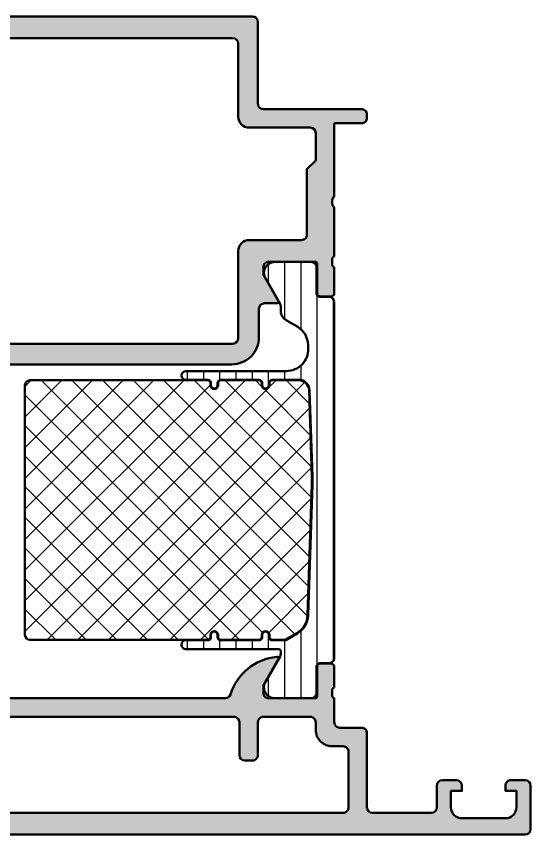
# Model space of a CAD drawing. Extents: x 0 to 79, y 0 to 75.
# Drawn here: x 31.9 to 79, y 0 to 75 of the extents above; entities that cross this region are included whole.
import ezdxf

# ---------------------------------------------------------------- set-up
doc = ezdxf.new("R2010")
doc.units = 0
for name, color, linetype, lineweight in [('0S-Alu contour', 7, 'Continuous', 50), ('0S-Alu hatch', 252, 'Continuous', 25), ('0S-Plastic contour', 254, 'Continuous', 50), ('0S-Plastic hatch', 253, 'Continuous', 25), ('0S-PT contour', 91, 'Continuous', 50), ('0S-PT hatch', 103, 'Continuous', 25)]:
    doc.layers.add(name, color=color, linetype=linetype, lineweight=lineweight)

# ---------------------------------------------------------------- blocks, each defined once
blk = doc.blocks.new('398560__BA4B0B78_2E15_4C58_9249_927E1CC4BC49_')
at = {"layer": '0S-Alu hatch'}
h = blk.add_hatch(color=256, dxfattribs=at)
edge = h.paths.add_edge_path()
edge.add_line((4.7e-15, 71.60000610351511), (1.099998474121553, 70.49999999999989))
edge.add_line((1.099998474121553, 70.49999999999989), (1.699996948242533, 70.49999999999977))
edge.add_line((1.699996948242533, 70.49999999999977), (1.699996948242305, 71.99999694824167))
edge.add_ellipse((2.700002467840626, 71.9999914286436), major_axis=(-1.000005519613553, 0), ratio=1, start_angle=270.00031624792325, end_angle=359.99968375205344, ccw=False)
edge.add_line((2.699996948242647, 72.99999694824191), (3.999992370595468, 72.99999694824191))
edge.add_ellipse((4.000007629507698, 72.00000482386785), major_axis=(-0.9999921244904781, 0), ratio=1, start_angle=179.9991257291162, end_angle=270.0008742781562, ccw=False)
edge.add_line((4.999999753881756, 71.99998956508256), (4.999992370605586, 66.00000008885044))
edge.add_ellipse((4.475044712006044, 65.5000076738197), major_axis=(-0.7249568672392998, 0), ratio=1, start_angle=136.3947622148758, end_angle=223.6052377851242, ccw=False)
edge.add_line((4.999992370605586, 65.00001525878895), (4.999992370605814, 55.20034669530563))
edge.add_ellipse((3.999998755333619, 55.20034031059763), major_axis=(-0.9999936152925767, 0), ratio=1, start_angle=90.00007131462507, end_angle=180.0003658188442, ccw=False)
edge.add_line((4.000000000000686, 54.20034669530583), (2.699996948232301, 54.20034669530583))
edge.add_ellipse((2.699989318790317, 55.20033906594058), major_axis=(-0.9999923706638618, 0), ratio=1, start_angle=-0.0008742696331864863, end_angle=90.0004371381608, ccw=False)
edge.add_line((1.699996948242874, 55.20035432470781), (1.699996948242533, 60.50001525878929))
edge.add_line((1.699996948242533, 60.50001525878929), (1.19999694823196, 60.50001525878906))
edge.add_arc((1.199974059185404, 59.50003814624523), 0.9999771128057853, 89.99868852421918, 180.0034971357495)
edge.add_line((0.1999969482423061, 59.49997711110901), (0.1999969482423058, 52.50034669530606))
edge.add_ellipse((0.1211605016994344, 52.23282610331303), major_axis=(-0.2788950563272972, 0), ratio=1, start_angle=178.8354106259157, end_angle=253.5801235805364, ccw=False)
edge.add_line((0.3999979482423487, 52.22715769531473), (0.3999979482423487, 51.77356369531446))
edge.add_ellipse((0.1211298525993549, 51.76790303583752), major_axis=(-0.2789255417369731, 0), ratio=1, start_angle=106.424594555319, end_angle=181.1628700728643, ccw=False)
edge.add_line((0.1999969482423057, 51.5003596953147), (0.1999969482421921, 49.62034869530587))
edge.add_arc((0.4999969482421751, 49.62034869530592), 0.2999999999999829, 180, 270.0000000000163)
edge.add_line((0.4999969482422603, 49.32034869530594), (1.479971267285127, 49.32034869530594))
edge.add_arc((1.47997126728517, 49.62034869530596), 0.3000000000000256, 269.9999999999919, 360)
edge.add_line((1.779971267285195, 49.62034869530596), (1.779971267285081, 52.38034669530591))
edge.add_ellipse((1.899963637890554, 52.38034669530591), major_axis=(-0.1199923706054726, 0), ratio=1, start_angle=269.99999999994543, end_angle=360, ccw=False)
edge.add_line((1.899963637890668, 52.50033906591139), (6.199989318847433, 52.50034669530586))
edge.add_ellipse((6.199999638958231, 52.00035701541654), major_axis=(-0.4999896799958245, 0), ratio=1, start_angle=179.9988173777202, end_angle=270.0011826219951, ccw=False)
edge.add_line((6.699989318847547, 52.00034669530595), (6.699989318848229, 51.30034974706316))
edge.add_line((6.699989318848229, 51.30034974706316), (5.311744689941751, 48.89582399022742))
edge.add_arc((5.438705732802641, 48.83914027023566), 0.139040103985972, 155.9408883990951, 266.6087467658069)
edge.add_line((5.430480957031595, 48.70034364354774), (6.599996331666948, 48.70034364354802))
edge.add_ellipse((6.599996331671683, 48.20034364354787), major_axis=(-0.5000000000001493, 0), ratio=1, start_angle=180, end_angle=270.0000000005427, ccw=False)
edge.add_line((7.099996331671836, 48.20034364354786), (7.099996332367827, 45.6000274658204))
edge.add_arc((9.599996332367901, 45.60002746582038), 2.500000000000071, 180, 269.9999999999984)
edge.add_line((9.59999633236783, 43.10002746582031), (51.59999313389302, 43.10002746582023))
edge.add_arc((51.59999313389314, 45.60002746581999), 2.499999999999758, 269.999999999997, 360)
edge.add_line((54.0999931338929, 45.60002746581999), (54.09999313319725, 48.20050386083309))
edge.add_ellipse((54.59987489272052, 48.20046189624719), major_axis=(-0.4998817612847124, 0), ratio=1, start_angle=269.98644743495043, end_angle=359.99519007522844, ccw=False)
edge.add_line((54.5999931331927, 48.70034364354779), (55.76951217651311, 48.70034364354811))
edge.add_arc((55.76127923141569, 48.83914523234847), 0.1390455408795322, 273.394492678741, 384.0558721558547)
edge.add_line((55.88824844360409, 48.89582399022774), (54.50000381469716, 51.30034974706294))
edge.add_line((54.50000381469716, 51.30034974706294), (54.50000381469761, 52.00034669531587))
edge.add_ellipse((54.99998092657229, 52.00036958383842), major_axis=(-0.4999771123985793, 0), ratio=1, start_angle=-90.00349721635018, end_angle=0.0026229516075773063, ccw=False)
edge.add_line((55.00001144414524, 52.50034669530563), (59.30002949704658, 52.50034669344879))
edge.add_ellipse((59.30001647502673, 52.38034130140876), major_axis=(-0.1200053927465503, 0), ratio=1, start_angle=180.002575280517, end_angle=269.9937827229015, ccw=False)
edge.add_line((59.42002186765206, 52.38034669530605), (59.42002186765206, 49.62034869530589))
edge.add_arc((59.72002186765211, 49.62034869530599), 0.300000000000054, 180, 270.0000000000244)
edge.add_line((59.72002186765224, 49.32034869530594), (60.69999618669488, 49.32034869530594))
edge.add_arc((60.69999618669488, 49.62034869530601), 0.3000000000000682, 270, 360)
edge.add_line((60.99999618669495, 49.62034869530601), (60.99999618669484, 51.99999899999989))
edge.add_ellipse((61.07886328233788, 52.26754234052278), major_axis=(-0.2789255417370672, 0), ratio=1, start_angle=-1.1628700728780927, end_angle=73.57540544466752, ccw=False)
edge.add_line((60.79999518669479, 52.2732029999998), (60.79999518669479, 52.72679699999994))
edge.add_ellipse((61.07883263129808, 52.73246540795895), major_axis=(-0.2788950543872781, 0), ratio=1, start_angle=-73.58012358049712, end_angle=1.1645893741113014, ccw=False)
edge.add_line((60.99999618530342, 52.99998599809104), (60.99999618530331, 57.50003515372532))
edge.add_ellipse((61.52494373582896, 58.00002746582028), major_axis=(-0.7249567179886995, 0), ratio=1, start_angle=-43.605237785096676, end_angle=43.6052377851488, ccw=False)
edge.add_line((60.99999618530286, 58.50001977791476), (60.99999618530274, 65.20002746582031))
edge.add_line((60.99999618530274, 65.20002746582031), (63.49998855590332, 65.20002746582031))
edge.add_arc((63.50001907628106, 65.69999695033692), 0.4999694854481546, 269.9965024088755, 360.0087431757383)
edge.add_line((63.99998855590809, 65.70007324428205), (63.99998855590809, 66.00000000000011))
edge.add_arc((63.50001907255535, 66.00003051944131), 0.4999694842842366, 359.9965025161795, 450.0069945411614)
edge.add_line((63.49995803739433, 66.50000000000003), (54.4999961853032, 66.49999999999974))
edge.add_ellipse((54.49999001016861, 66.99999382486538), major_axis=(-0.4999938249037733, 0), ratio=1, start_angle=-0.000707626428607, end_angle=90.00070762703882, ccw=False)
edge.add_line((53.99999618530297, 66.99999999999916), (53.99999618530285, 74.49999999999997))
edge.add_arc((53.49999344443546, 74.49999725913258), 0.5000027408748996, 0.0003140784807261, 89.9996859214156)
edge.add_line((53.49999618530319, 74.99999999999997), (7.1e-15, 75))
edge.add_line((4.6e-15, 75), (4.7e-15, 71.60000610351511))
edge = h.paths.add_edge_path()
edge.add_ellipse((7.199992370838065, 72.50000305175801), major_axis=(-0.500000000232433, 0), ratio=1, start_angle=269.9982514721137, end_angle=360, ccw=False)
edge.add_line((7.200007629622409, 73.00000305175763), (51.69999313354493, 73.00000305175763))
edge.add_ellipse((51.69998783306511, 72.4999977512777), major_axis=(-0.5000053005080218, 0), ratio=1, start_angle=180.0006073835969, end_angle=269.99939261619346, ccw=False)
edge.add_line((52.19999313354504, 72.50000305175763), (52.19999313354516, 65.80002746579831))
edge.add_arc((53.19997787478534, 65.80001220714747), 0.9999847413565991, 179.9991257303668, 270.0004371381891)
edge.add_line((53.19998550416961, 64.80002746582), (58.79999313354029, 64.80002746582034))
edge.add_ellipse((58.79995498599032, 64.29998931878934), major_axis=(-0.5000381484861123, 0), ratio=1, start_angle=180.0034967900412, end_angle=269.99562894626956, ccw=False)
edge.add_line((59.29999313354517, 64.30001983636738), (59.29999292450726, 61.80001968220796))
edge.add_line((59.29999292450726, 61.80001968220796), (58.49998856494449, 61.00001532264591))
edge.add_line((58.49998856494449, 61.00001532264591), (58.49998856488845, 55.00034669530808))
edge.add_ellipse((57.9999961921854, 55.00033906521508), major_axis=(-0.4999923727612675, 0), ratio=1, start_angle=89.9938800565688, end_angle=180.0008743575903, ccw=False)
edge.add_line((57.99994278641873, 54.50034669530603), (53.19999313354425, 54.50034669530572))
edge.add_arc((53.19998728625911, 53.50035254259132), 0.9999941527315028, 89.99966497328101, 180.0003350264793)
edge.add_line((52.1999931335447, 53.50034669530581), (52.19999313354549, 45.50002746582089))
edge.add_ellipse((51.69996261736406, 45.50005798200162), major_axis=(-0.5000305171126197, 0), ratio=1, start_angle=90.00349684281298, end_angle=179.9965033166905, ccw=False)
edge.add_line((51.69999313493679, 45.00002746582026), (9.50000000000012, 45.00002746582048))
edge.add_ellipse((9.500018361578483, 45.50003819936823), major_axis=(-0.5000107338848836, 0), ratio=1, start_angle=0.004726929340108654, end_angle=89.99789596327759, ccw=False)
edge.add_line((9.000007629395219, 45.49999694824217), (8.999985034644743, 53.20034669533161))
edge.add_arc((7.999987416753486, 53.20034907741534), 0.9999976178940935, 359.9998635163313, 450.0001532976609)
edge.add_line((7.999984741210941, 54.20034669530585), (7.199992370605177, 54.20034669530583))
edge.add_ellipse((7.199992370605206, 54.70034669530528), major_axis=(-0.49999999999946, 0), ratio=1, start_angle=0, end_angle=89.9999999999967, ccw=False)
edge.add_line((6.699992370605746, 54.70034669530543), (6.699992370605632, 72.50000305175801))
at = {"layer": '0S-Alu contour', "color": 7}
for points in [[(53.49999618530319, 74.99999999999997), (4.6e-15, 75), (4.7e-15, 71.60000610351511)], [(53.99999618530297, 66.99999999999916), (53.99999618530285, 74.49999999999997)], [(2.699996948242647, 72.99999694824191), (3.999992370595468, 72.99999694824191)], [(7.200007629622409, 73.00000305175763), (51.69999313354493, 73.00000305175763)], [(6.699992370605746, 54.70034669530543), (6.699992370605632, 72.50000305175801)], [(52.19999313354504, 72.50000305175763), (52.19999313354516, 65.80002746579831)], [(4.7e-15, 71.60000610351511), (1.099998474121553, 70.49999999999989), (1.699996948242533, 70.49999999999977), (1.699996948242305, 71.99999694824167)], [(4.999999753881756, 71.99998956508256), (4.999992370605586, 66.00000008885044)], [(63.49995803739433, 66.50000000000003), (54.4999961853032, 66.49999999999974)], [(63.99998855590809, 65.70007324428205), (63.99998855590809, 66.00000000000011)], [(4.999992370605586, 65.00001525878895), (4.999992370605814, 55.20034669530563)], [(53.19998550416961, 64.80002746582), (58.79999313354029, 64.80002746582034)], [(60.99999618530286, 58.50001977791476), (60.99999618530274, 65.20002746582031), (63.49998855590332, 65.20002746582031)], [(59.29999313354517, 64.30001983636738), (59.29999292450726, 61.80001968220796), (58.49998856494449, 61.00001532264591), (58.49998856488845, 55.00034669530808)], [(1.699996948242874, 55.20035432470781), (1.699996948242533, 60.50001525878929), (1.19999694823196, 60.50001525878906)], [(0.1999969482423061, 59.49997711110901), (0.1999969482423058, 52.50034669530606)], [(60.99999618530342, 52.99998599809104), (60.99999618530331, 57.50003515372532)], [(4.000000000000686, 54.20034669530583), (2.699996948232301, 54.20034669530583)], [(7.999984741210941, 54.20034669530585), (7.199992370605177, 54.20034669530583)], [(57.99994278641873, 54.50034669530603), (53.19999313354425, 54.50034669530572)], [(52.1999931335447, 53.50034669530581), (52.19999313354549, 45.50002746582089)], [(1.899963637890668, 52.50033906591139), (6.199989318847433, 52.50034669530586)], [(9.000007629395219, 45.49999694824217), (8.999985034644743, 53.20034669533161)], [(55.00001144414524, 52.50034669530563), (59.30002949704658, 52.50034669344879)], [(60.79999518669479, 52.2732029999998), (60.79999518669479, 52.72679699999994)], [(0.3999979482423487, 52.22715769531473), (0.3999979482423487, 51.77356369531446)], [(1.779971267285195, 49.62034869530596), (1.779971267285081, 52.38034669530591)], [(6.699989318847547, 52.00034669530595), (6.699989318848229, 51.30034974706316), (5.311744689941751, 48.89582399022742)], [(55.88824844360409, 48.89582399022774), (54.50000381469716, 51.30034974706294), (54.50000381469761, 52.00034669531587)], [(59.42002186765206, 52.38034669530605), (59.42002186765206, 49.62034869530589)], [(60.99999618669495, 49.62034869530601), (60.99999618669484, 51.99999899999989)], [(0.1999969482423057, 51.5003596953147), (0.1999969482421921, 49.62034869530587)], [(0.4999969482422603, 49.32034869530594), (1.479971267285127, 49.32034869530594)], [(59.72002186765224, 49.32034869530594), (60.69999618669488, 49.32034869530594)], [(5.430480957031595, 48.70034364354774), (6.599996331666948, 48.70034364354802)], [(7.099996331671836, 48.20034364354786), (7.099996332367827, 45.6000274658204)], [(54.0999931338929, 45.60002746581999), (54.09999313319725, 48.20050386083309)], [(54.5999931331927, 48.70034364354779), (55.76951217651311, 48.70034364354811)], [(51.69999313493679, 45.00002746582026), (9.500000000000119, 45.00002746582048)], [(9.59999633236783, 43.10002746582031), (51.59999313389302, 43.10002746582023)]]:
    blk.add_lwpolyline(points, dxfattribs=at)
for centre, radius, start, end in [((53.49999344443546, 74.49999725913258), 0.5000027408748996, 0.0003140784807261, 89.9996859214156), ((63.50001907255535, 66.00003051944131), 0.4999694842842366, 359.9965025161795, 90.0069945411615), ((53.19997787478534, 65.80001220714747), 0.9999847413565991, 179.9991257303668, 270.0004371381891), ((63.50001907628106, 65.69999695033692), 0.4999694854481546, 269.9965024088755, 0.0087431757383448), ((1.199974059185404, 59.50003814624523), 0.9999771128057853, 89.99868852421918, 180.0034971357495), ((7.999987416753486, 53.20034907741534), 0.9999976178940935, 359.9998635163313, 90.00015329766092), ((53.19998728625911, 53.50035254259132), 0.9999941527315028, 89.99966497328101, 180.0003350264793), ((0.4999969482421751, 49.62034869530592), 0.2999999999999829, 180, 270.0000000000163), ((1.47997126728517, 49.62034869530596), 0.3000000000000256, 269.9999999999919, 0), ((59.72002186765211, 49.62034869530599), 0.300000000000054, 180, 270.0000000000244), ((60.69999618669488, 49.62034869530601), 0.3000000000000682, 270, 0), ((5.438705732802641, 48.83914027023566), 0.139040103985972, 155.9408883990951, 266.6087467658069), ((55.76127923141569, 48.83914523234847), 0.1390455408795322, 273.394492678741, 24.05587215585476), ((9.599996332367901, 45.60002746582038), 2.500000000000071, 180, 269.9999999999984), ((51.59999313389314, 45.60002746581999), 2.499999999999758, 269.999999999997, 0)]:
    blk.add_arc(centre, radius, start, end, dxfattribs=at)
at = {"layer": '0S-Alu contour', "color": 7, "extrusion": (0, 0, -1)}
for centre, radius, start, end in [((-2.700002467840626, 71.9999914286436), 1.000005519613553, 0.0003162479465275, 89.99968375207675), ((-4.000007629507698, 72.00000482386785), 0.9999921244904783, 89.99912572184385, 180.0008742708838), ((-7.199992370838065, 72.50000305175801), 0.500000000232433, 0, 90.00174852788635), ((-51.69998783306511, 72.4999977512777), 0.5000053005080218, 90.00060738380652, 179.9993926164031), ((-54.49999001016861, 66.99999382486538), 0.4999938249037733, 269.9992923729612, 0.0007076264285856), ((-4.475044712006044, 65.5000076738197), 0.7249568672392998, 136.3947622148758, 223.6052377851242), ((-58.79995498599032, 64.29998931878934), 0.5000381484861123, 90.00437105373042, 179.9965032099588), ((-61.52494373582896, 58.00002746582028), 0.7249567179886995, 316.3947622148512, 43.60523778509667), ((-2.699989318790317, 55.20033906594058), 0.9999923706638618, 269.9995628618392, 0.0008742696332149), ((-3.999998755333619, 55.20034031059763), 0.9999936152925767, 179.9996341811558, 269.9999286853749), ((-57.9999961921854, 55.00033906521508), 0.4999923727612675, 179.9991256424097, 270.0061199434312), ((-7.199992370605206, 54.70034669530528), 0.49999999999946, 270.0000000000033, 0), ((-0.1211605016994344, 52.23282610331303), 0.2788950563272972, 106.4198764194636, 181.1645893740844), ((-1.899963637890554, 52.38034669530591), 0.1199923706054726, 0, 90.00000000005458), ((-6.199999638958231, 52.00035701541654), 0.4999896799958245, 89.99881737800492, 180.0011826222798), ((-54.99998092657229, 52.00036958383842), 0.4999771123985793, 359.9973770483924, 90.00349721635025), ((-59.30001647502673, 52.38034130140876), 0.1200053927465503, 90.00621727709844, 179.997424719483), ((-61.07883263129808, 52.73246540795895), 0.2788950543872781, 358.8354106258887, 73.58012358049709), ((-0.1211298525993549, 51.76790303583752), 0.2789255417369731, 178.8371299271357, 253.575405444681), ((-61.07886328233788, 52.26754234052278), 0.2789255417370672, 286.4245945553325, 1.162870072878075), ((-6.599996331671683, 48.20034364354787), 0.5000000000001493, 89.99999999945732, 180), ((-54.59987489272052, 48.20046189624719), 0.4998817612847124, 0.0048099247715768, 90.01355256504957), ((-9.500018361578483, 45.50003819936823), 0.5000107338848836, 270.0021040367225, 359.9952730706599), ((-51.69996261736406, 45.50005798200162), 0.5000305171126197, 180.0034966833096, 269.996503157187)]:
    blk.add_arc(centre, radius, start, end, dxfattribs=at)
blk = doc.blocks.new('284169__0AB7D91D_C237_48C3_9506_BB75FA715180___D45CA917_D7C7_4B74_9FD4_099CA340937D_')
at = {"layer": '0S-Plastic hatch'}
h = blk.add_hatch(dxfattribs=at)
h.set_pattern_fill('ANSI31', color=256, scale=0.4680000000000001, angle=45, style=0)
h.set_pattern_definition([(90, (0, 0), (-1.4859, 0), [])])
edge = h.paths.add_edge_path()
edge.add_line((60.99996185528677, 48.79000299999966), (60.99996185528675, 16.20999699999959))
edge.add_ellipse((60.49996185528675, 16.2099969999996), major_axis=(-0.5, 0), ratio=1, start_angle=89.99999999999272, end_angle=180, ccw=False)
edge.add_line((60.49996185528668, 15.7099969999996), (59.6796291820292, 15.70999699999971))
edge.add_arc((59.6796291820292, 15.40999699999964), 0.3000000000000682, 90, 180)
edge.add_line((59.37962918202913, 15.40999699999964), (59.3799638113353, 13.0099986170634))
edge.add_ellipse((58.87996783389662, 13.0099959774384), major_axis=(-0.4999959774456472, 0), ratio=1, start_angle=89.99969751880269, end_angle=180.0003024817733, ccw=False)
edge.add_line((58.87996519427145, 12.50999999999972), (55.56480250745528, 12.50999999999972))
edge.add_ellipse((55.55292506437541, 13.50992946068464), major_axis=(-0.9999999999998763, 0), ratio=1, start_angle=-29.999996599349913, end_angle=90.68054336164658, ccw=False)
edge.add_line((54.68689963091481, 14.00992940928377), (56.03297457201709, 16.34139991764084))
edge.add_arc((55.59996185528671, 16.59139989194037), 0.4999999999999919, 330.0000034006581, 360)
edge.add_line((56.09996185528671, 16.5913998919403), (56.09996185528673, 16.81001272907972))
edge.add_arc((55.89996185528676, 16.81001272907973), 0.1999999999999749, 0, 90.00000000000406)
edge.add_line((55.89996185528675, 17.01001272907971), (47.39996185528672, 17.01001272907966))
edge.add_ellipse((47.3999618552867, 17.41001272907964), major_axis=(-0.3999999999999879, 0), ratio=1, start_angle=-89.99999999999801, end_angle=90.00000000000199, ccw=False)
edge.add_line((47.39996185528669, 17.81001272907964), (49.39996185528663, 17.81001272907967))
edge.add_arc((49.39996185528674, 18.11001272907966), 0.2999999999999971, 269.999999999981, 360)
edge.add_line((49.69996185528673, 18.11001272907968), (49.69996185528676, 18.31001272907972))
edge.add_ellipse((49.99996185528678, 18.31001272907972), major_axis=(-0.3000000000000256, 0), ratio=1, start_angle=180, end_angle=360, ccw=False)
edge.add_line((50.2999618552868, 18.31001272907972), (50.2999618552867, 18.1100127290797))
edge.add_arc((50.59996185528676, 18.11001272907973), 0.3000000000000681, 180, 270.0000000000054)
edge.add_line((50.59996185528679, 17.81001272907966), (54.09996185528676, 17.81001272907966))
edge.add_arc((54.09996185528673, 18.1100127290797), 0.3000000000000397, 270.0000000000054, 360)
edge.add_line((54.39996185528677, 18.11001272907973), (54.39996185528674, 18.31001272907972))
edge.add_ellipse((54.69996185528677, 18.31001272907972), major_axis=(-0.3000000000000256, 0), ratio=1, start_angle=180, end_angle=360, ccw=False)
edge.add_line((54.99996185528679, 18.31001272907972), (54.99996185528669, 18.1100127290797))
edge.add_arc((55.29996185528673, 18.11001272907976), 0.3000000000000397, 180, 270.0000000000108)
edge.add_line((55.29996185528678, 17.81001272907972), (56.46406347048706, 17.81001272907972))
edge.add_arc((56.46406347048705, 18.01001272871097), 0.1999999996312497, 270.0000000000041, 300.0000000000063)
edge.add_line((56.56406347030269, 17.83680764827344), (57.60086595359372, 18.43540571210492))
edge.add_arc((56.60086611902261, 20.16745660626664), 1.999999992277173, 299.9999946553911, 358.2770022894916)
edge.add_line((58.59996185528668, 20.1073217049239), (58.99458128525065, 32.13201509160815))
edge.add_arc((48.99996185529884, 32.46001272908117), 9.999999999987907, 358.1203748409967, 361.8796251589886)
edge.add_line((58.99458128525074, 32.7880103665516), (58.73680693393272, 40.72281249282694))
edge.add_arc((57.73734499093627, 40.69001272907971), 1.000000000000055, 1.87962515899611, 90.0000000000016)
edge.add_line((57.73734499093625, 41.69001272907977), (55.29996185528675, 41.69001272907973))
edge.add_arc((55.29996185528673, 41.39001272907973), 0.2999999999999971, 89.99999999999729, 180)
edge.add_line((54.99996185528674, 41.39001272907973), (54.99996185528674, 41.19001272907971))
edge.add_ellipse((54.69996185528676, 41.19001272907972), major_axis=(-0.2999999999999829, 0), ratio=1, start_angle=0, end_angle=180, ccw=False)
edge.add_line((54.39996185528677, 41.19001272907972), (54.39996185528677, 41.39001272907971))
edge.add_arc((54.0999618552868, 41.39001272907972), 0.2999999999999829, 0, 90)
edge.add_line((54.0999618552868, 41.6900127290797), (50.59996185528667, 41.69001272907972))
edge.add_arc((50.59996185528667, 41.39001272907974), 0.2999999999999687, 89.99999999999729, 180)
edge.add_line((50.2999618552867, 41.39001272907974), (50.29996185528673, 41.19001272907973))
edge.add_ellipse((49.99996185528674, 41.19001272907972), major_axis=(-0.2999999999999829, 0), ratio=1, start_angle=0, end_angle=180, ccw=False)
edge.add_line((49.69996185528676, 41.19001272907972), (49.69996185528673, 41.39001272907976))
edge.add_arc((49.3999618552868, 41.39001272907978), 0.2999999999999332, 0, 89.99999999999864)
edge.add_line((49.39996185528681, 41.69001272907972), (47.39996185528672, 41.69001272907973))
edge.add_ellipse((47.39996185528672, 42.09001272907972), major_axis=(-0.3999999999999915, 0), ratio=1, start_angle=-90, end_angle=90, ccw=False)
edge.add_line((47.39996185528672, 42.49001272907971), (56.61210044298705, 42.49001272907965))
edge.add_arc((56.61210044298709, 44.49001272907966), 2.000000000000016, 269.999999999999, 361.8796251589949)
edge.add_line((58.6110243289799, 44.55561225657406), (58.59996185528676, 44.89270375323535))
edge.add_arc((56.60086611130329, 44.83256885166034), 2.000000000000071, 1.722997710510139, 60.00000534461063)
edge.add_line((57.60086594973579, 46.56461975251033), (56.59996193607049, 47.14249182557622))
edge.add_ellipse((57.09996185528679, 48.00851727600117), major_axis=(-1.000000000000024, 0), ratio=1, start_angle=0, end_angle=60.0000053446077, ccw=False)
edge.add_line((56.09996185528677, 48.00851727600118), (56.09996185528671, 48.40860010805904))
edge.add_arc((55.59996185528671, 48.40860010805897), 0.4999999999999896, 0, 29.99999659934335)
edge.add_line((56.03297457201708, 48.65860008235852), (54.6868996309147, 50.99007059071561))
edge.add_ellipse((55.5529250643753, 51.49007053931477), major_axis=(-0.9999999999998975, 0), ratio=1, start_angle=-90.68054336164568, end_angle=29.999996599351277, ccw=False)
edge.add_line((55.56480250745516, 52.48999999999972), (58.87996519427157, 52.48999999999972))
edge.add_ellipse((58.87996783389672, 51.99000402256091), major_axis=(-0.4999959774457751, 0), ratio=1, start_angle=179.9996975182268, end_angle=270.0003024811948, ccw=False)
edge.add_line((59.37996381133553, 51.99000138293591), (59.37962918202924, 49.59000299999967))
edge.add_arc((59.67962918202926, 49.59000299999967), 0.3000000000000088, 180, 269.9999999999891)
edge.add_line((59.6796291820292, 49.29000299999966), (60.49996185528677, 49.29000299999966))
edge.add_ellipse((60.49996185528677, 48.79000299999965), major_axis=(-0.5000000000000142, 0), ratio=1, start_angle=180, end_angle=269.9999999999984, ccw=False)
at = {"layer": '0S-Plastic contour', "color": 7}
for points in [[(55.56480250745516, 52.48999999999972), (58.87996519427157, 52.48999999999972)], [(59.37996381133553, 51.99000138293591), (59.37962918202924, 49.59000299999967)], [(56.03297457201708, 48.65860008235852), (54.6868996309147, 50.99007059071561)], [(59.6796291820292, 49.29000299999966), (60.49996185528677, 49.29000299999966)], [(60.99996185528677, 48.79000299999966), (60.99996185528675, 16.20999699999959)], [(56.09996185528677, 48.00851727600118), (56.09996185528671, 48.40860010805904)], [(57.60086594973579, 46.56461975251033), (56.59996193607049, 47.14249182557622)], [(58.6110243289799, 44.55561225657406), (58.59996185528676, 44.89270375323535)], [(47.39996185528672, 42.49001272907971), (56.61210044298705, 42.49001272907965)], [(49.39996185528681, 41.69001272907972), (47.39996185528672, 41.69001272907973)], [(49.69996185528676, 41.19001272907972), (49.69996185528673, 41.39001272907976)], [(50.2999618552867, 41.39001272907974), (50.29996185528673, 41.19001272907973)], [(54.0999618552868, 41.6900127290797), (50.59996185528667, 41.69001272907972)], [(54.39996185528677, 41.19001272907972), (54.39996185528677, 41.39001272907971)], [(54.99996185528674, 41.39001272907973), (54.99996185528674, 41.19001272907971)], [(57.73734499093625, 41.69001272907977), (55.29996185528675, 41.69001272907973)], [(58.99458128525074, 32.7880103665516), (58.73680693393272, 40.72281249282694)], [(58.59996185528668, 20.1073217049239), (58.99458128525065, 32.13201509160815)], [(49.69996185528673, 18.11001272907968), (49.69996185528676, 18.31001272907972)], [(50.2999618552868, 18.31001272907972), (50.2999618552867, 18.1100127290797)], [(54.39996185528677, 18.11001272907973), (54.39996185528674, 18.31001272907972)], [(54.99996185528679, 18.31001272907972), (54.99996185528669, 18.1100127290797)], [(56.56406347030269, 17.83680764827344), (57.60086595359372, 18.43540571210492)], [(47.39996185528669, 17.81001272907964), (49.39996185528663, 17.81001272907967)], [(50.59996185528679, 17.81001272907966), (54.09996185528676, 17.81001272907966)], [(55.29996185528678, 17.81001272907972), (56.46406347048706, 17.81001272907972)], [(55.89996185528675, 17.01001272907971), (47.39996185528672, 17.01001272907966)], [(56.09996185528671, 16.5913998919403), (56.09996185528673, 16.81001272907972)], [(54.68689963091481, 14.00992940928377), (56.03297457201709, 16.34139991764084)], [(59.37962918202913, 15.40999699999964), (59.3799638113353, 13.0099986170634)], [(60.49996185528668, 15.7099969999996), (59.6796291820292, 15.70999699999971)], [(58.87996519427145, 12.50999999999972), (55.56480250745528, 12.50999999999972)]]:
    blk.add_lwpolyline(points, dxfattribs=at)
at = {"layer": '0S-Plastic contour', "color": 7, "extrusion": (0, 0, -1)}
for centre, radius, start, end in [((-55.5529250643753, 51.49007053931477), 0.9999999999998975, 330.0000034006487, 90.68054336164573), ((-58.87996783389672, 51.99000402256091), 0.4999959774457751, 89.99969751880516, 180.0003024817733), ((-60.49996185528677, 48.79000299999965), 0.5000000000000142, 90.0000000000016, 180), ((-57.09996185528679, 48.00851727600117), 1.000000000000024, 299.9999946553923, 0), ((-47.39996185528672, 42.09001272907972), 0.3999999999999915, 270, 90), ((-49.99996185528674, 41.19001272907972), 0.2999999999999829, 180, 0), ((-54.69996185528676, 41.19001272907972), 0.2999999999999829, 180, 0), ((-49.99996185528678, 18.31001272907972), 0.3000000000000256, 0, 180), ((-54.69996185528677, 18.31001272907972), 0.3000000000000256, 0, 180), ((-47.3999618552867, 17.41001272907964), 0.3999999999999879, 269.999999999998, 89.99999999999797), ((-60.49996185528675, 16.2099969999996), 0.5, 180, 270.0000000000073), ((-55.55292506437541, 13.50992946068464), 0.9999999999998763, 269.3194566383534, 29.99999659935), ((-58.87996783389662, 13.0099959774384), 0.4999959774456472, 179.9996975182267, 270.0003024811973)]:
    blk.add_arc(centre, radius, start, end, dxfattribs=at)
at = {"layer": '0S-Plastic contour', "color": 7}
for centre, radius, start, end in [((59.67962918202926, 49.59000299999967), 0.3000000000000088, 180, 269.9999999999891), ((55.59996185528671, 48.40860010805897), 0.4999999999999896, 0, 29.99999659934335), ((56.60086611130329, 44.83256885166034), 2.000000000000071, 1.722997710510139, 60.00000534461063), ((56.61210044298709, 44.49001272907966), 2.000000000000016, 269.999999999999, 1.879625158994947), ((49.3999618552868, 41.39001272907978), 0.2999999999999332, 0, 89.99999999999864), ((50.59996185528667, 41.39001272907974), 0.2999999999999687, 89.99999999999729, 180), ((54.0999618552868, 41.39001272907972), 0.2999999999999829, 0, 90), ((55.29996185528673, 41.39001272907973), 0.2999999999999971, 89.99999999999729, 180), ((57.73734499093627, 40.69001272907971), 1.000000000000055, 1.87962515899611, 90.0000000000016), ((48.99996185529884, 32.46001272908117), 9.999999999987907, 358.1203748409967, 1.879625158988547), ((56.60086611902261, 20.16745660626664), 1.999999992277173, 299.9999946553911, 358.2770022894916), ((49.39996185528674, 18.11001272907966), 0.2999999999999971, 269.999999999981, 0), ((50.59996185528676, 18.11001272907973), 0.3000000000000681, 180, 270.0000000000054), ((54.09996185528673, 18.1100127290797), 0.3000000000000397, 270.0000000000054, 0), ((55.29996185528673, 18.11001272907976), 0.3000000000000397, 180, 270.0000000000108), ((56.46406347048705, 18.01001272871097), 0.1999999996312497, 270.0000000000041, 300.0000000000063), ((55.89996185528676, 16.81001272907973), 0.1999999999999749, 0, 90.00000000000406), ((55.59996185528671, 16.59139989194037), 0.4999999999999919, 330.0000034006581, 0), ((59.6796291820292, 15.40999699999964), 0.3000000000000682, 90, 180)]:
    blk.add_arc(centre, radius, start, end, dxfattribs=at)
blk = doc.blocks.new('381880__560CDFF8_EBEF_4B5F_AFF8_20A5A2B425CD_')
at = {"layer": '0S-PT hatch'}
h = blk.add_hatch(dxfattribs=at)
h.set_pattern_fill('ANSI37', color=256, scale=0.625, angle=90, style=0)
h.set_pattern_definition([(135, (0, 0), (-1.403165018917055, -1.403165018917055), []), (225, (0, 0), (1.403165018917055, -1.403165018917055), [])])
edge = h.paths.add_edge_path()
edge.add_line((32.64996185528676, 41.19001272907971), (32.64996185528673, 18.31001272907969))
edge.add_arc((33.09996185528671, 18.31001272907969), 0.4499999999999709, 180, 270)
edge.add_line((33.09996185528671, 17.86001272907972), (49.39996185528674, 17.86001272907967))
edge.add_arc((49.39996185528667, 18.11001272907967), 0.25, 270.000000000013, 360)
edge.add_line((49.64996185528668, 18.11001272907962), (49.64996185528676, 18.31001272907984))
edge.add_ellipse((49.99996185528672, 18.31001272907972), major_axis=(-0.3499999999999659, 0), ratio=1, start_angle=180, end_angle=360, ccw=False)
edge.add_line((50.34996185528669, 18.3100127290796), (50.34996185528661, 18.11001272907988))
edge.add_arc((50.59996185528677, 18.11001272907978), 0.250000000000167, 180, 270.0000000000033)
edge.add_line((50.59996185528678, 17.86001272907961), (54.09996185528671, 17.86001272907969))
edge.add_arc((54.0999618552867, 18.11001272907972), 0.2500000000000284, 270.0000000000017, 360)
edge.add_line((54.34996185528673, 18.11001272907958), (54.34996185528683, 18.31001272907986))
edge.add_ellipse((54.69996185528682, 18.31001272907973), major_axis=(-0.3499999999999801, 0), ratio=1, start_angle=180, end_angle=360, ccw=False)
edge.add_line((55.04996185528679, 18.3100127290796), (55.04996185528671, 18.11001272907985))
edge.add_arc((55.29996185528673, 18.11001272907975), 0.2500000000000284, 180, 270.0000000000033)
edge.add_line((55.29996185528674, 17.86001272907972), (56.46406347048714, 17.86001272907975))
edge.add_arc((56.46406347048713, 18.01001272871123), 0.149999999631478, 270.0000000000027, 299.9999946536921)
edge.add_line((56.53906345818145, 17.88010891146441), (57.57586595758283, 18.47870698459729))
edge.add_arc((56.60086611902258, 20.16745660626674), 1.949999992277234, 299.9999946536918, 358.2789976253102)
edge.add_line((58.54998650235872, 20.10889295589548), (58.94460818810087, 32.13365507979644))
edge.add_arc((48.99970993403717, 32.46001277071271), 9.950251787070489, 358.1204221813704, 361.8796724993654)
edge.add_line((58.94460764878428, 32.78638689547919), (58.68683383678263, 40.72117250464546))
edge.add_arc((57.73734499093624, 40.69001272907981), 0.9499999999999957, 1.879625159345004, 90.00000000000216)
edge.add_line((57.7373449909362, 41.64001272907981), (55.29996185528667, 41.64001272907973))
edge.add_arc((55.29996185528668, 41.39001272907977), 0.2499999999999645, 90.0000000000016, 180)
edge.add_line((55.04996185528671, 41.39001272907977), (55.04996185528674, 41.1900127290798))
edge.add_ellipse((54.69996185528676, 41.19001272907977), major_axis=(-0.3499999999999801, 0), ratio=1, start_angle=0, end_angle=180, ccw=False)
edge.add_line((54.34996185528678, 41.19001272907977), (54.34996185528678, 41.39001272907973))
edge.add_arc((54.09996185528683, 41.39001272907973), 0.2499999999999574, 0, 89.99999999999837)
edge.add_line((54.09996185528683, 41.64001272907969), (50.59996185528657, 41.64001272907974))
edge.add_arc((50.59996185528657, 41.39001272907981), 0.2499999999999218, 89.99999999999837, 180)
edge.add_line((50.34996185528664, 41.39001272907981), (50.34996185528672, 41.19001272907983))
edge.add_ellipse((49.99996185528672, 41.19001272907974), major_axis=(-0.3499999999999943, 0), ratio=1, start_angle=0, end_angle=180, ccw=False)
edge.add_line((49.64996185528673, 41.19001272907974), (49.64996185528669, 41.39001272907984))
edge.add_arc((49.3999618552867, 41.39001272907978), 0.2499999999999716, 0, 90.0000000000016)
edge.add_line((49.3999618552867, 41.64001272907975), (33.09996185528679, 41.64001272907974))
edge.add_arc((33.09996185528678, 41.19001272907971), 0.4500000000000171, 89.99999999999909, 180)
at = {"layer": '0S-PT contour', "color": 7}
for points in [[(49.3999618552867, 41.64001272907975), (33.09996185528679, 41.64001272907974)], [(49.64996185528673, 41.19001272907974), (49.64996185528669, 41.39001272907984)], [(50.34996185528664, 41.39001272907981), (50.34996185528672, 41.19001272907983)], [(54.09996185528683, 41.64001272907969), (50.59996185528657, 41.64001272907974)], [(54.34996185528678, 41.19001272907977), (54.34996185528678, 41.39001272907973)], [(55.04996185528671, 41.39001272907977), (55.04996185528674, 41.1900127290798)], [(57.7373449909362, 41.64001272907981), (55.29996185528667, 41.64001272907973)], [(32.64996185528676, 41.19001272907971), (32.64996185528673, 18.31001272907969)], [(58.94460764878428, 32.78638689547919), (58.68683383678263, 40.72117250464546)], [(58.54998650235872, 20.10889295589548), (58.94460818810087, 32.13365507979644)], [(49.64996185528668, 18.11001272907962), (49.64996185528676, 18.31001272907984)], [(50.34996185528669, 18.3100127290796), (50.34996185528661, 18.11001272907988)], [(54.34996185528673, 18.11001272907958), (54.34996185528683, 18.31001272907986)], [(55.04996185528679, 18.3100127290796), (55.04996185528671, 18.11001272907985)], [(56.53906345818145, 17.88010891146441), (57.57586595758283, 18.47870698459729)], [(33.09996185528671, 17.86001272907972), (49.39996185528674, 17.86001272907967)], [(50.59996185528678, 17.86001272907961), (54.09996185528671, 17.86001272907969)], [(55.29996185528674, 17.86001272907972), (56.46406347048714, 17.86001272907975)]]:
    blk.add_lwpolyline(points, dxfattribs=at)
for centre, radius, start, end in [((33.09996185528678, 41.19001272907971), 0.4500000000000171, 89.99999999999909, 180), ((49.3999618552867, 41.39001272907978), 0.2499999999999716, 0, 90.0000000000016), ((50.59996185528657, 41.39001272907981), 0.2499999999999218, 89.99999999999837, 180), ((54.09996185528683, 41.39001272907973), 0.2499999999999574, 0, 89.99999999999837), ((55.29996185528668, 41.39001272907977), 0.2499999999999645, 90.0000000000016, 180), ((57.73734499093624, 40.69001272907981), 0.9499999999999957, 1.879625159345004, 90.00000000000216), ((48.99970993403717, 32.46001277071271), 9.950251787070489, 358.1204221813704, 1.879672499365401), ((56.60086611902258, 20.16745660626674), 1.949999992277234, 299.9999946536918, 358.2789976253102), ((33.09996185528671, 18.31001272907969), 0.4499999999999709, 180, 270), ((49.39996185528667, 18.11001272907967), 0.25, 270.000000000013, 0), ((50.59996185528677, 18.11001272907978), 0.250000000000167, 180, 270.0000000000033), ((54.0999618552867, 18.11001272907972), 0.2500000000000284, 270.0000000000017, 0), ((55.29996185528673, 18.11001272907975), 0.2500000000000284, 180, 270.0000000000033), ((56.46406347048713, 18.01001272871123), 0.149999999631478, 270.0000000000027, 299.9999946536921)]:
    blk.add_arc(centre, radius, start, end, dxfattribs=at)
at = {"layer": '0S-PT contour', "color": 7, "extrusion": (0, 0, -1)}
for centre, radius, start, end in [((-49.99996185528672, 41.19001272907974), 0.3499999999999943, 180, 0), ((-54.69996185528676, 41.19001272907977), 0.3499999999999801, 180, 0), ((-49.99996185528672, 18.31001272907972), 0.3499999999999659, 0, 180), ((-54.69996185528682, 18.31001272907973), 0.3499999999999801, 0, 180)]:
    blk.add_arc(centre, radius, start, end, dxfattribs=at)
blk = doc.blocks.new('398570__390BC775_6C94_431F_BC0D_D3F0BFFA5695_')
at = {"layer": '0S-Alu hatch'}
h = blk.add_hatch(color=256, dxfattribs=at)
edge = h.paths.add_edge_path()
edge.add_arc((0.7000045776367756, 10.99999999999983), 0.4999999999998295, 180, 269.9999999993942)
edge.add_line((0.7000045776314892, 10.5), (6.49999999999477, 10.5))
edge.add_ellipse((6.499999999999831, 9.999999999999604), major_axis=(-0.5000000000003962, 0), ratio=1, start_angle=180, end_angle=270.0000000005799, ccw=False)
edge.add_line((7.000000000000227, 9.999999999999773), (7, 2.800003051757585))
edge.add_ellipse((6.000007629394644, 2.799995422363053), major_axis=(-0.999992370634459, 0), ratio=1, start_angle=89.99956286395229, end_angle=180.0004371354419, ccw=False)
edge.add_line((5.99999999998954, 1.800003051757699), (2.700004577625804, 1.800003051757812))
edge.add_ellipse((2.699996948300452, 2.799987793027014), major_axis=(-0.999984741298306, 0), ratio=1, start_angle=-0.0004371379432086542, end_angle=90.00043713481341, ccw=False)
edge.add_line((1.70001220703125, 2.799995422401252), (1.700012207031477, 4.499999999999658))
edge.add_line((1.700012207031477, 4.499999999999658), (1.100006103515397, 4.500000000000113))
edge.add_line((1.100006103515397, 4.500000000000113), (2.274e-13, 3.399993896483806))
edge.add_line((2.274e-13, 3.399993896483806), (0, 0))
edge.add_line((0, 0), (78.49998855590798, 0))
edge.add_arc((78.49997274145016, 0.5000158144580338), 0.500015814708123, 270.0018121460589, 359.9981878538209)
edge.add_line((78.9999885559082, 0.4999999999998862), (78.99998855590843, 4.5))
edge.add_arc((78.49995803833042, 4.49996948242199), 0.5000305185092772, 0.0034968434056635, 89.99650315719192)
edge.add_line((78.4999885559032, 5.000000000000001), (77.19997024535655, 4.999999999999886))
edge.add_arc((77.199954985408, 4.500030514260051), 0.4999694859727154, 89.9982512319803, 180.0078688569125)
edge.add_line((76.69998550415039, 4.499961849720079), (76.69998550415085, 3.999999999999772))
edge.add_line((76.69998550415085, 3.999999999999772), (77.69998550415039, 3.999999999999886))
edge.add_line((77.69998550415039, 3.999999999999886), (77.69998550415107, 2.500000000000227))
edge.add_ellipse((76.6999540445102, 2.500031459640987), major_axis=(-1.000031460135704, 0), ratio=1, start_angle=90.0018024478635, end_angle=179.9981975521923, ccw=False)
edge.add_line((76.69998550414971, 1.500000000000113), (72.69998550414014, 1.499999999999886))
edge.add_ellipse((72.69998550415039, 2.500000000029445), major_axis=(-1.000000000029559, 0), ratio=1, start_angle=-0.0004371304394226172, end_angle=89.99999999941377, ccw=False)
edge.add_line((71.69998550414994, 2.50000762940283), (71.69998550415107, 3.999999999999886))
edge.add_line((71.69998550415107, 3.999999999999886), (72.69998550415039, 4.000000000000227))
edge.add_line((72.69998550415039, 4.000000000000227), (72.69998550415039, 4.500000000000227))
edge.add_arc((72.1999549865726, 4.499969482421988), 0.5000305185090497, 0.0034968434056635, 89.99650315719192)
edge.add_line((72.19998550414539, 4.999999999999772), (70.89998245239235, 5))
edge.add_arc((70.89999061434958, 4.499991838042773), 0.5000081620238431, 90.00093527613573, 179.999064723801)
edge.add_line((70.39998245239235, 4.500000000000341), (70.39998245239256, 2.500000000000568))
edge.add_ellipse((69.89995193481411, 2.50003051757881), major_axis=(-0.5000305185097318, 0), ratio=1, start_angle=90.00349684280809, end_angle=179.9965031565945, ccw=False)
edge.add_line((69.8999824523869, 2.00000000000034), (64.49998855590843, 2))
edge.add_ellipse((64.49999671786581, 2.500008161957614), major_axis=(-0.5000081620242307, 0), ratio=1, start_angle=0.0009352761990157887, end_angle=89.9990647238464, ccw=False)
edge.add_line((63.9999885559082, 2.500000000000113), (63.9999885559082, 9.300003051757926))
edge.add_arc((63.50000381446494, 9.3000183100815), 0.4999847416760872, 359.9982514715724, 450.0000000005789)
edge.add_line((63.50000381445989, 9.800003051757585), (61.49999618529796, 9.800003051757585))
edge.add_ellipse((61.49998092721232, 10.29998779349279), major_axis=(-0.4999847419680207, 0), ratio=1, start_angle=0.0008742896432067937, end_angle=90.0017485011789, ccw=False)
edge.add_line((60.99999618530251, 10.29998016410843), (60.99996185528674, 12.49999999999971))
edge.add_ellipse((61.0787983018298, 12.76752059199282), major_axis=(-0.2788950563274299, 0), ratio=1, start_angle=-1.16458937409908, end_angle=73.58012358050462, ccw=False)
edge.add_line((60.79996085528676, 12.7731889999912), (60.79996085528676, 13.2267829999912))
edge.add_ellipse((61.07882895092993, 13.23244365946826), major_axis=(-0.2789255417371577, 0), ratio=1, start_angle=-73.57540544464399, end_angle=1.1628700728869035, ccw=False)
edge.add_line((60.99996185528675, 13.4999869999912), (60.99996185528675, 15.37999799999971))
edge.add_arc((60.69996185528675, 15.37999799999971), 0.3000000000000043, 0, 90)
edge.add_line((60.69996185528675, 15.67999799999971), (59.71998753624397, 15.67999799999973))
edge.add_arc((59.71998753624397, 15.37999799999972), 0.3000000000000078, 90.00000000000136, 180)
edge.add_line((59.41998753624396, 15.37999799999972), (59.41998753624396, 12.61999999999972))
edge.add_ellipse((59.29998753624424, 12.61999999999973), major_axis=(-0.1199999999997203, 0), ratio=1, start_angle=90, end_angle=180, ccw=False)
edge.add_line((59.29998753624424, 12.50000000000001), (54.99996948468129, 12.50000000000023))
edge.add_ellipse((54.99995916457072, 12.99998967988966), major_axis=(-0.4999896799959399, 0), ratio=1, start_angle=-0.0011826219716795094, end_angle=90.00118262196878, ccw=False)
edge.add_line((54.49996948468129, 13), (54.49996948468151, 13.69999694824253))
edge.add_line((54.49996948468151, 13.69999694824253), (55.88821411358776, 16.10452270507801))
edge.add_arc((55.76124940052602, 16.16120419576155), 0.1390425465422731, 335.9423438028366, 455.6316827674539)
edge.add_arc((56.2382707801168, 11.32370918617856), 5.000000000000082, 95.63168276745063, 162.2549520937152)
edge.add_ellipse((50.99993515736322, 13.00001451026497), major_axis=(-0.5000145123598181, 0), ratio=1, start_angle=90.00524486559038, end_angle=162.2549520936991, ccw=False)
edge.add_line((50.99998092877831, 12.50000000000011), (10.19998550414561, 12.49999999999988))
edge.add_ellipse((10.20003127556035, 13.00001451026471), major_axis=(-0.5000145123597824, 0), ratio=1, start_angle=17.745047906290722, end_angle=89.9947551344494, ccw=False)
edge.add_arc((4.961695652806887, 11.32370918617881), 4.999999999999861, 17.74504790628054, 84.36831723254635)
edge.add_arc((5.438717032397864, 16.16120419576147), 0.1390425465423585, 84.3683172325308, 204.0576561970595)
edge.add_line((5.311752319335937, 16.10452270507812), (6.699996948242414, 13.69999694824241))
edge.add_line((6.699996948242414, 13.69999694824241), (6.699996948242187, 12.99999999999977))
edge.add_ellipse((6.200007268352466, 12.99998967988972), major_axis=(-0.4999896799962277, 0), ratio=1, start_angle=89.99881737801229, end_angle=180.0011826219717, ccw=False)
edge.add_line((6.199996948241732, 12.5), (1.899978896679678, 12.5))
edge.add_ellipse((1.899978896679681, 12.61999999999972), major_axis=(-0.1199999999997185, 0), ratio=1, start_angle=0, end_angle=89.99999999999898, ccw=False)
edge.add_line((1.779978896679962, 12.61999999999972), (1.779978896679961, 15.37999799999971))
edge.add_arc((1.479978896679954, 15.37999799999972), 0.3000000000000069, 0, 89.9999999999992)
edge.add_line((1.479978896679958, 15.67999799999973), (0.5000045776371796, 15.67999799999971))
edge.add_arc((0.5000045776371757, 15.37999799999971), 0.3000000000000007, 89.99999999999923, 180)
edge.add_line((0.2000045776371748, 15.37999799999971), (0.2000045776371753, 13.49998699999121))
edge.add_ellipse((0.1211374819940008, 13.23244365946826), major_axis=(-0.2789255417371561, 0), ratio=1, start_angle=178.8371299271126, end_angle=253.57540544464422, ccw=False)
edge.add_line((0.400005577637175, 13.2267829999912), (0.4000055776371756, 12.7731889999912))
edge.add_ellipse((0.1211681310941326, 12.76752059199283), major_axis=(-0.27889505632743, 0), ratio=1, start_angle=106.41987641949191, end_angle=181.1645893740976, ccw=False)
edge.add_line((0.2000045776371735, 12.49999999999971), (0.2000045776369461, 10.99999999998931))
edge = h.paths.add_edge_path()
edge.add_ellipse((9.200003581135434, 10.29999641886422), major_axis=(-0.5000005293782653, 0), ratio=1, start_angle=270.0000606621322, end_angle=359.99993933999826, ccw=False)
edge.add_line((9.200003051757903, 10.79999694824221), (51.79999313354506, 10.79999694824221))
edge.add_ellipse((51.79999677290166, 10.30000058759859), major_axis=(-0.4999963606568662, 0), ratio=1, start_angle=179.9995829571355, end_angle=270.0004170425829, ccw=False)
edge.add_line((52.29999313354529, 10.29999694824198), (52.29999313354529, 7.299996948252442))
edge.add_arc((52.80000839378956, 7.300012205867183), 0.5000152604770621, 180.0017483404038, 269.9938803366944)
edge.add_line((52.79995498802282, 6.79999694824221), (53.49999313353987, 6.799996948242323))
edge.add_arc((53.50002365345194, 7.299966432119079), 0.4999694848082789, 269.9965024622376, 360.0078688581167)
edge.add_line((53.9999931335451, 7.300035096669489), (53.9999931335451, 10.29999694823175))
edge.add_ellipse((54.49999313377796, 10.29999694824218), major_axis=(-0.500000000232859, 0), ratio=1, start_angle=269.9982514721755, end_angle=360, ccw=False)
edge.add_line((54.50000839256176, 10.79999694824221), (58.79999313353983, 10.79999694824221))
edge.add_ellipse((58.8000160220779, 10.30001983636759), major_axis=(-0.4999771123985255, 0), ratio=1, start_angle=179.9965027830656, end_angle=270.00262295332834, ccw=False)
edge.add_line((59.29999313354506, 10.29998931878947), (59.29999313354483, 9.599999999968873))
edge.add_arc((60.79998550446103, 9.599992370450565), 1.499992370935607, 179.9997085728981, 270.001457113838)
edge.add_line((60.80002365141808, 8.100000000000023), (61.79999313354006, 8.100000000000026))
edge.add_ellipse((61.8000083927999, 7.600015257625042), major_axis=(-0.4999847426078361, 0), ratio=1, start_angle=179.9965028364244, end_angle=270.0017486357341, ccw=False)
edge.add_line((62.29999313447638, 7.599984740046807), (62.29999313354506, 2.499999999999886))
edge.add_ellipse((61.79999313331212, 2.500000000000113), major_axis=(-0.5000000002329446, 0), ratio=1, start_angle=89.99825147096078, end_angle=180, ccw=False)
edge.add_line((61.79997787451771, 2), (9.200003051757676, 2))
edge.add_ellipse((9.200011213715193, 2.500008161957289), major_axis=(-0.5000081620239061, 0), ratio=1, start_angle=0.0009352761990157887, end_angle=89.99906472383088, ccw=False)
edge.add_line((8.700003051757903, 2.5), (8.700003051757449, 10.29999694824209))
at = {"layer": '0S-Alu contour', "color": 7}
for points in [[(5.311752319335937, 16.10452270507812), (6.699996948242414, 13.69999694824241), (6.699996948242187, 12.99999999999977)], [(54.49996948468129, 13), (54.49996948468151, 13.69999694824253), (55.88821411358776, 16.10452270507801)], [(0.2000045776371748, 15.37999799999971), (0.2000045776371753, 13.49998699999121)], [(1.479978896679958, 15.67999799999973), (0.5000045776371796, 15.67999799999971)], [(1.779978896679962, 12.61999999999972), (1.779978896679961, 15.37999799999971)], [(59.41998753624396, 15.37999799999972), (59.41998753624396, 12.61999999999972)], [(60.69996185528675, 15.67999799999971), (59.71998753624397, 15.67999799999973)], [(60.99996185528675, 13.4999869999912), (60.99996185528675, 15.37999799999971)], [(0.400005577637175, 13.2267829999912), (0.4000055776371756, 12.7731889999912)], [(60.79996085528676, 12.7731889999912), (60.79996085528676, 13.2267829999912)], [(0.2000045776371735, 12.49999999999971), (0.2000045776369461, 10.99999999998931)], [(6.199996948241732, 12.5), (1.899978896679678, 12.5)], [(50.99998092877831, 12.50000000000011), (10.19998550414561, 12.49999999999988)], [(59.29998753624424, 12.50000000000001), (54.99996948468129, 12.50000000000023)], [(60.99999618530251, 10.29998016410843), (60.99996185528674, 12.49999999999971)], [(9.200003051757903, 10.79999694824221), (51.79999313354506, 10.79999694824221)], [(54.50000839256176, 10.79999694824221), (58.79999313353983, 10.79999694824221)], [(0.7000045776314892, 10.5), (6.49999999999477, 10.5)], [(7.000000000000227, 9.999999999999773), (7, 2.800003051757585)], [(8.700003051757903, 2.5), (8.700003051757449, 10.29999694824209)], [(52.29999313354529, 10.29999694824198), (52.29999313354529, 7.299996948252442)], [(53.9999931335451, 7.300035096669489), (53.9999931335451, 10.29999694823175)], [(59.29999313354506, 10.29998931878947), (59.29999313354483, 9.599999999968873)], [(63.50000381445989, 9.800003051757585), (61.49999618529796, 9.800003051757585)], [(63.9999885559082, 2.500000000000113), (63.9999885559082, 9.300003051757926)], [(60.80002365141808, 8.100000000000023), (61.79999313354006, 8.100000000000026)], [(62.29999313447638, 7.599984740046807), (62.29999313354506, 2.499999999999886)], [(52.79995498802282, 6.79999694824221), (53.49999313353987, 6.799996948242323)], [(72.19998550414539, 4.999999999999772), (70.89998245239235, 5)], [(78.4999885559032, 5.000000000000001), (77.19997024535655, 4.999999999999886)], [(1.70001220703125, 2.799995422401252), (1.700012207031477, 4.499999999999658), (1.100006103515397, 4.500000000000113), (2.274e-13, 3.399993896483806), (0, 0), (78.49998855590798, 0)], [(70.39998245239235, 4.500000000000341), (70.39998245239256, 2.500000000000568)], [(71.69998550414994, 2.50000762940283), (71.69998550415107, 3.999999999999886), (72.69998550415039, 4.000000000000227), (72.69998550415039, 4.500000000000227)], [(76.69998550415039, 4.499961849720079), (76.69998550415085, 3.999999999999772), (77.69998550415039, 3.999999999999886), (77.69998550415107, 2.500000000000227)], [(78.9999885559082, 0.4999999999998862), (78.99998855590843, 4.5)], [(5.99999999998954, 1.800003051757699), (2.700004577625804, 1.800003051757812)], [(61.79997787451771, 2), (9.200003051757676, 2)], [(69.8999824523869, 2.00000000000034), (64.49998855590843, 2)], [(76.69998550414971, 1.500000000000113), (72.69998550414014, 1.499999999999886)]]:
    blk.add_lwpolyline(points, dxfattribs=at)
for centre, radius, start, end in [((5.438717032397864, 16.16120419576147), 0.1390425465423585, 84.3683172325308, 204.0576561970595), ((4.961695652806887, 11.32370918617881), 4.999999999999861, 17.74504790628054, 84.36831723254635), ((56.2382707801168, 11.32370918617856), 5.000000000000082, 95.63168276745063, 162.2549520937152), ((55.76124940052602, 16.16120419576155), 0.1390425465422731, 335.9423438028366, 95.63168276745392), ((0.5000045776371757, 15.37999799999971), 0.3000000000000007, 89.99999999999923, 180), ((1.479978896679954, 15.37999799999972), 0.3000000000000069, 0, 89.9999999999992), ((59.71998753624397, 15.37999799999972), 0.3000000000000078, 90.00000000000136, 180), ((60.69996185528675, 15.37999799999971), 0.3000000000000043, 0, 90), ((0.7000045776367756, 10.99999999999983), 0.4999999999998295, 180, 269.9999999993942), ((63.50000381446494, 9.3000183100815), 0.4999847416760872, 359.9982514715724, 90.00000000057894), ((60.79998550446103, 9.599992370450565), 1.499992370935607, 179.9997085728981, 270.001457113838), ((52.80000839378956, 7.300012205867183), 0.5000152604770621, 180.0017483404038, 269.9938803366944), ((53.50002365345194, 7.299966432119079), 0.4999694848082789, 269.9965024622376, 0.0078688581167424), ((70.89999061434958, 4.499991838042773), 0.5000081620238431, 90.00093527613573, 179.999064723801), ((72.1999549865726, 4.499969482421988), 0.5000305185090497, 0.0034968434056635, 89.99650315719192), ((77.199954985408, 4.500030514260051), 0.4999694859727154, 89.9982512319803, 180.0078688569125), ((78.49995803833042, 4.49996948242199), 0.5000305185092772, 0.0034968434056635, 89.99650315719192), ((78.49997274145016, 0.5000158144580338), 0.500015814708123, 270.0018121460589, 359.9981878538209)]:
    blk.add_arc(centre, radius, start, end, dxfattribs=at)
at = {"layer": '0S-Alu contour', "color": 7, "extrusion": (0, 0, -1)}
for centre, radius, start, end in [((-0.1211374819940008, 13.23244365946826), 0.2789255417371561, 106.4245945553558, 181.1628700728874), ((-0.1211681310941326, 12.76752059199283), 0.27889505632743, 178.8354106259024, 253.5801235805081), ((-6.200007268352466, 12.99998967988972), 0.4999896799962277, 179.9988173780283, 270.0011826219877), ((-10.20003127556035, 13.00001451026471), 0.5000145123597824, 270.0052448655506, 342.2549520937093), ((-50.99993515736322, 13.00001451026497), 0.5000145123598181, 197.7450479063009, 269.9947551344096), ((-54.99995916457072, 12.99998967988966), 0.4999896799959399, 269.9988173780312, 0.0011826219716948), ((-61.0787983018298, 12.76752059199282), 0.2788950563274299, 286.4198764194954, 1.164589374099114), ((-61.07882895092993, 13.23244365946826), 0.2789255417371577, 358.8371299271131, 73.57540544464406), ((-1.899978896679681, 12.61999999999972), 0.1199999999997185, 270.0000000000011, 0), ((-59.29998753624424, 12.61999999999973), 0.1199999999997203, 180, 270), ((-9.200003581135434, 10.29999641886422), 0.5000005293782653, 6.06600017165e-05, 89.99993933786774), ((-51.79999677290166, 10.30000058759859), 0.4999963606568662, 89.9995829574171, 180.0004170428646), ((-54.49999313377796, 10.29999694824218), 0.500000000232859, 0, 90.00174852782446), ((-58.8000160220779, 10.30001983636759), 0.4999771123985255, 89.99737704667166, 180.0034972169344), ((-6.499999999999831, 9.999999999999604), 0.5000000000003962, 89.99999999942007, 180), ((-61.49998092721232, 10.29998779349279), 0.4999847419680207, 269.9982514988211, 359.9991257103568), ((-61.8000083927999, 7.600015257625042), 0.4999847426078361, 89.99825136426588, 180.0034971635756), ((-2.699996948300452, 2.799987793027014), 0.9999847412983061, 269.9995628651866, 0.0004371379431862), ((-6.000007629394644, 2.799995422363053), 0.999992370634459, 179.9995628645581, 270.0004371360477), ((-9.200011213715193, 2.500008161957289), 0.5000081620239061, 270.0009352761691, 359.999064723801), ((-61.79999313331212, 2.500000000000113), 0.5000000002329446, 180, 270.0017485290393), ((-64.49999671786581, 2.500008161957614), 0.5000081620242307, 270.0009352761536, 359.999064723801), ((-69.89995193481411, 2.50003051757881), 0.5000305185097318, 180.0034968434056, 269.9965031571919), ((-72.69998550415039, 2.500000000029445), 1.000000000029559, 270.0000000005862, 0.000437130439352), ((-76.6999540445102, 2.500031459640987), 1.000031460135704, 180.0018024478078, 269.9981975521365)]:
    blk.add_arc(centre, radius, start, end, dxfattribs=at)
blk = doc.blocks.new('381880__57A746C9_254A_4274_B5CB_66061DF02DC3_')
at = {"layer": '0S-Alu contour', "color": 7}
for name in ['398560__BA4B0B78_2E15_4C58_9249_927E1CC4BC49_', '398570__390BC775_6C94_431F_BC0D_D3F0BFFA5695_']:
    blk.add_blockref(name, (0, 0), dxfattribs=at)
at = {"layer": '0S-Plastic contour', "color": 7}
blk.add_blockref('284169__0AB7D91D_C237_48C3_9506_BB75FA715180___D45CA917_D7C7_4B74_9FD4_099CA340937D_', (0, 0), dxfattribs=at)
at = {"layer": '0S-PT contour', "color": 7}
blk.add_blockref('381880__560CDFF8_EBEF_4B5F_AFF8_20A5A2B425CD_', (0, 0), dxfattribs=at)

msp = doc.modelspace()

# ---------------------------------------------------------------- block references
at = {"layer": '0S-Alu contour', "color": 7}
msp.add_blockref('381880__57A746C9_254A_4274_B5CB_66061DF02DC3_', (0, 0), dxfattribs=at)

doc.saveas('drawing.dxf')
